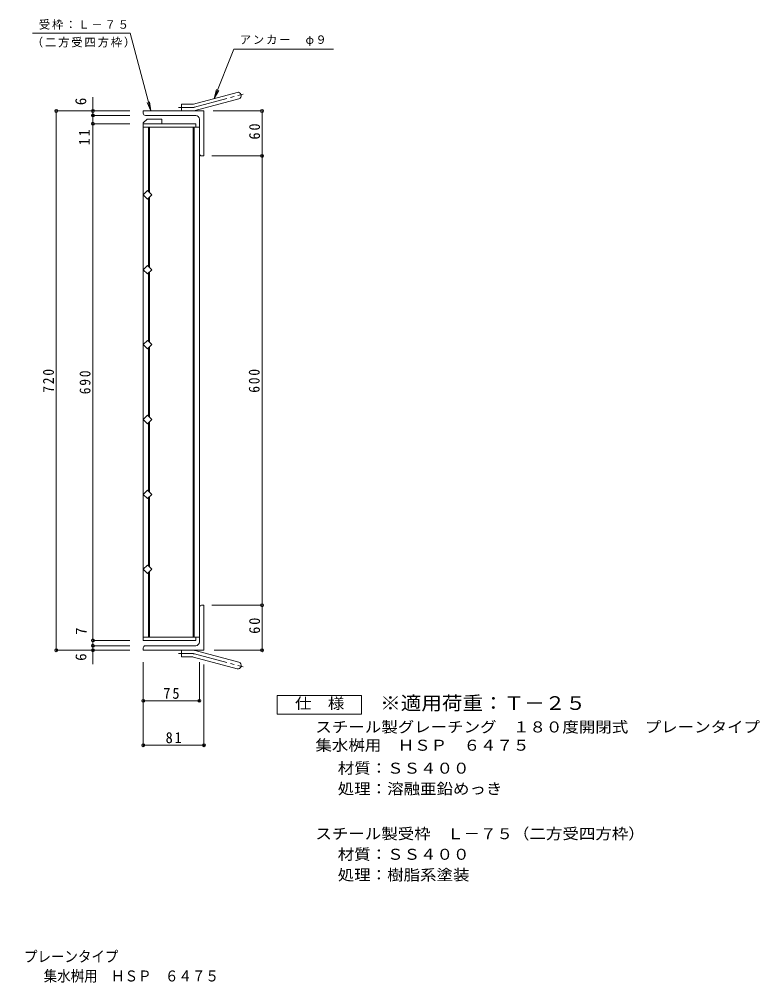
# Model space of a CAD drawing. Units: millimetres, scale not verified. Extents: x -848 to 917, y -688 to 619.
# Drawn here: x -73 to 917, y -688 to 599 of the extents above; entities that cross this region are included whole.
import ezdxf
from ezdxf.enums import TextEntityAlignment as Align

# ---------------------------------------------------------------- set-up
doc = ezdxf.new("R2010")
doc.units = ezdxf.units.MM
doc.header["$LTSCALE"] = 5
doc.header["$PDMODE"] = 32
doc.header["$PDSIZE"] = 4
doc.linetypes.add('CHAIN2', pattern=[12, 9, -1, 1, -1])
for name, color, linetype, lineweight in [('B-1', 2, 'Continuous', 9), ('B-2', 3, 'Continuous', 9), ('B-4', 7, 'Continuous', 9), ('B-5', 7, 'Continuous', 9), ('F-4_F-4ﾚｲﾔ', 2, 'Continuous', 9)]:
    doc.layers.add(name, color=color, linetype=linetype, lineweight=lineweight)
doc.layers.add('F-5_F-5ﾚｲﾔ', color=2, linetype='Continuous')
doc.styles.add('ＭＳ ゴシック', font='')
doc.styles.get('ＭＳ ゴシック').set_extended_font_data('MS Gothic')

msp = doc.modelspace()

# ---------------------------------------------------------------- linework, layer by layer
at = {"layer": 'B-1'}
for p, q in [((160.192, 485.834), (218.383, 501.426)), ((162.521, 477.14), (220.712, 492.732)), ((174.048, 476.527), (93.048, 476.527)), ((93.048, 473.527), (93.048, 476.527)), ((144.048, 476.527), (144.048, 485.527)), ((157.863, 485.527), (144.048, 485.527)), ((174.048, 476.527), (174.048, 416.527)), ((96.048, 470.527), (163.048, 470.527)), ((168.048, 419.527), (168.048, 465.527)), ((171.048, 416.527), (174.048, 416.527)), ((168.048, -186.473), (168.048, -232.473)), ((171.048, -183.473), (174.048, -183.473)), ((174.048, -243.473), (174.048, -183.473)), ((93.048, -240.473), (93.048, -243.473)), ((174.048, -243.473), (93.048, -243.473)), ((96.048, -237.473), (163.048, -237.473)), ((144.048, -243.473), (144.048, -252.473)), ((162.521, -244.086), (220.712, -259.679)), ((157.863, -252.473), (144.048, -252.473)), ((160.192, -252.78), (218.383, -268.372))]:
    msp.add_line(p, q, dxfattribs=at)
at = {"layer": 'B-1', "linetype": 'CHAIN2'}
for p, q in [((161.357, 481.487), (226.523, 498.948)), ((157.863, 481.027), (140.243, 481.027)), ((157.863, -247.973), (140.243, -247.973)), ((161.357, -248.433), (226.523, -265.894))]:
    msp.add_line(p, q, dxfattribs=at)
at = {"layer": 'B-1'}
for centre, radius, start, end in [((219.548, 497.079), 4.5, 285.00014, 104.99991), ((157.863, 494.527), 9, 270, 285.00002), ((157.863, 494.527), 18, 270, 285), ((96.048, 473.527), 3, 180, 270), ((163.048, 465.527), 5, 0, 90), ((171.048, 419.527), 3, 180, 270), ((171.048, -186.473), 3, 90, 180), ((96.048, -240.473), 3, 90, 180), ((157.863, -261.473), 18, 75, 90), ((163.048, -232.473), 5, 270, 0), ((157.863, -261.473), 9, 74.99998, 90), ((219.548, -264.025), 4.5, 255.00009, 74.99986)]:
    msp.add_arc(centre, radius, start, end, dxfattribs=at)
at = {"layer": 'B-1', "linetype": 'CHAIN2'}
for centre, start, end in [((157.863, 494.527), 270, 284.99995), ((157.863, -261.473), 75.00005, 90)]:
    msp.add_arc(centre, 13.5, start, end, dxfattribs=at)
at = {"layer": 'B-2'}
for p, q in [((93.048, 460.527), (98.048, 465.527)), ((98.048, 465.527), (118.048, 465.527)), ((118.048, 459.527), (118.048, 465.527)), ((93.048, 460.527), (93.048, 459.527)), ((93.048, 459.527), (163.048, 459.527)), ((93.048, 459.527), (93.048, -230.473)), ((93.048, 455.027), (168.048, 455.027)), ((100.048, 455.027), (100.048, 368.84)), ((101.548, 455.027), (101.548, 367.341)), ((159.548, 455.027), (159.548, -225.973)), ((161.048, 455.027), (161.048, -225.973)), ((163.048, 459.527), (163.048, 455.027)), ((168.048, 455.027), (168.048, -225.973)), ((101.548, 361.713), (101.548, 267.341)), ((100.048, 360.213), (100.048, 268.841)), ((100.048, 260.213), (100.048, 168.841)), ((101.548, 261.713), (101.548, 167.341)), ((100.048, 160.213), (100.048, 68.841)), ((101.548, 161.713), (101.548, 67.341)), ((100.048, 60.213), (100.048, -31.159)), ((101.548, 61.713), (101.548, -32.659)), ((101.548, -38.287), (101.548, -132.659)), ((100.048, -39.787), (100.048, -131.159)), ((100.048, -139.787), (100.048, -225.973)), ((101.548, -138.287), (101.548, -225.973)), ((93.048, -225.973), (168.048, -225.973)), ((93.048, -230.473), (163.048, -230.473)), ((163.048, -230.473), (163.048, -225.973))]:
    msp.add_line(p, q, dxfattribs=at)
for points in [[(98.704, 358.87), (93.048, 364.527), (98.704, 370.184), (104.361, 364.527)], [(104.361, 364.527), (100.73, 360.895), (98.704, 358.87)]]:
    msp.add_lwpolyline(points, dxfattribs=at)
for points in [[(98.704, 270.184), (93.048, 264.527), (98.704, 258.87), (104.361, 264.527), (100.73, 268.159)], [(98.704, 170.184), (93.048, 164.527), (98.704, 158.87), (104.361, 164.527), (100.73, 168.158)], [(98.704, 70.184), (93.048, 64.527), (98.704, 58.87), (104.361, 64.527), (100.73, 68.158)], [(98.704, -29.816), (93.048, -35.473), (98.704, -41.13), (104.361, -35.473), (100.73, -31.841)], [(98.704, -129.816), (93.048, -135.473), (98.704, -141.13), (104.361, -135.473), (100.73, -131.842)]]:
    msp.add_lwpolyline(points, close=True, dxfattribs=at)
at = {"layer": 'B-4'}
for p, q in [((25.733, 494.982), (25.733, 470.527)), ((103.203, 476.527), (101.572, 488.92)), ((74.954, 476.527), (-24.658, 476.527)), ((-23.158, 476.527), (-23.158, -243.473)), ((186.523, 476.527), (253.196, 476.527)), ((251.696, 416.527), (251.696, 476.527)), ((74.954, 470.527), (24.233, 470.527)), ((25.733, 470.527), (25.733, 459.527)), ((74.954, 459.527), (24.233, 459.527)), ((25.733, 459.527), (25.733, -230.473)), ((184.43, 416.527), (253.196, 416.527)), ((251.696, -243.473), (251.696, -183.473)), ((25.733, -230.473), (25.733, -237.473)), ((74.954, -230.473), (25.733, -230.473)), ((74.954, -243.473), (-23.158, -243.473)), ((74.954, -237.473), (24.233, -237.473)), ((25.733, -237.473), (25.733, -262.156)), ((187.691, -243.473), (253.196, -243.473)), ((93.048, -259.465), (93.048, -371.838)), ((168.048, -259.465), (168.048, -312.624)), ((174.048, -262.791), (174.048, -371.838)), ((93.048, -311.124), (168.048, -311.124)), ((93.048, -370.339), (174.048, -370.339))]:
    msp.add_line(p, q, dxfattribs=at)
for points in [[(75.344, 580.499), (103.203, 476.527), (98.42, 488.075)], [(184.43, -183.473), (251.696, -183.473), (251.696, 416.527)]]:
    msp.add_lwpolyline(points, dxfattribs=at)
for p in [(-23.158, 476.527), (25.733, 476.527), (251.696, 476.527), (25.733, 470.527), (25.733, 459.527), (251.696, 416.527), (251.696, -183.473), (25.733, -230.473), (-23.158, -243.473), (25.733, -237.473), (25.733, -243.473), (251.696, -243.473), (93.048, -311.124), (168.048, -311.124), (93.048, -370.339), (174.048, -370.339)]:
    msp.add_point(p, dxfattribs=at)
at = {"layer": 'B-5'}
for p, q in [((-54.942, 580.499), (75.344, 580.499)), ((213.984, 559.045), (347.181, 559.045)), ((187.83, 493.134), (193.917, 504.051))]:
    msp.add_line(p, q, dxfattribs=at)
msp.add_lwpolyline([(213.984, 559.045), (187.83, 493.134), (190.884, 505.255)], dxfattribs=at)
at = {"layer": 'F-4_F-4ﾚｲﾔ'}
msp.add_lwpolyline([(271.926, -328.794), (271.926, -303.793), (384.426, -303.793), (384.426, -328.794)], close=True, dxfattribs=at)

# ---------------------------------------------------------------- texts
at = {"layer": 'B-4', "color": 2, "style": 'ＭＳ ゴシック'}
for s, p in [('6', (21.181, 484.292)), ('7', (21.811, -223.193)), ('6', (21.428, -257.726))]:
    msp.add_text(s, height=14.66, rotation=90, dxfattribs=at).set_placement(p, align=Align.BOTTOM_LEFT)
at = {"layer": 'B-4', "color": 2, "char_height": 14.66, "attachment_point": 7, "rotation": 90, "style": 'ＭＳ ゴシック'}
for s, insert in [('\\T1.27;\\W0.95;11', (21.632, 430.582)), ('\\T1.27;\\W0.95;60', (249.196, 438.402)), ('\\T1.27;\\W0.9;720', (-26.158, 100.277)), ('\\T1.27;\\W0.9;690', (22.733, 98.277)), ('\\T1.27;\\W0.9;600', (248.696, 100.277)), ('\\T1.27;\\W0.95;60', (249.196, -221.598))]:
    msp.add_mtext(s, dxfattribs=dict(at, insert=insert))
at = {"layer": 'B-4', "color": 2, "char_height": 14.66, "attachment_point": 7, "style": 'ＭＳ ゴシック'}
for s, insert in [('\\T1.27;\\W0.95;75', (119.923, -308.624)), ('\\T1.27;\\W0.95;81', (122.923, -367.838))]:
    msp.add_mtext(s, dxfattribs=dict(at, insert=insert))
at = {"layer": 'B-5', "char_height": 11, "attachment_point": 7, "style": 'ＭＳ ゴシック'}
for s, insert in [('\\T1.17;受枠：Ｌ－７５', (-46.369, 585.151)), ('\\T1.17;（二方受四方枠）', (-55.708, 561.238)), ('\\T1.17;アンカー\u3000φ９', (221.999, 563.175))]:
    msp.add_mtext(s, dxfattribs=dict(at, insert=insert))
at = {"layer": 'F-4_F-4ﾚｲﾔ', "style": 'ＭＳ ゴシック', "width": 1.1}
for s, p in [('仕\u3000様', (295.676, -326.294)), ('スチール製グレーチング\u3000１８０度開閉式\u3000プレーンタイプ', (322.971, -357.754)), ('集水桝用\u3000ＨＳＰ\u3000６４７５', (322.971, -382.127)), ('材質：ＳＳ４００', (352.827, -412.779)), ('処理：溶融亜鉛めっき', (352.827, -440.279)), ('スチール製受枠\u3000Ｌ－７５（二方受四方枠）', (322.972, -500.28)), ('材質：ＳＳ４００', (352.827, -527.78)), ('処理：樹脂系塗装', (352.827, -555.28))]:
    msp.add_text(s, height=14.66, dxfattribs=at).set_placement(p, align=Align.BOTTOM_LEFT)
at = {"layer": 'F-5_F-5ﾚｲﾔ', "color": 3, "style": 'ＭＳ ゴシック', "width": 1.1}
msp.add_text('※適用荷重：Ｔ－２５', height=18.33, dxfattribs=at).set_placement((409.426, -328.794), align=Align.BOTTOM_LEFT)
at = {"layer": 'F-5_F-5ﾚｲﾔ', "style": 'ＭＳ ゴシック', "width": 0.9}
for s, p in [('スチール製グレーチング\u3000１８０度開閉式\u3000プレーンタイプ', (-426.188, -664.293)), ('集水桝用\u3000ＨＳＰ\u3000６４７５', (-39.905, -690.26))]:
    msp.add_text(s, height=14.66, dxfattribs=at).set_placement(p, align=Align.BOTTOM_LEFT)

doc.saveas('drawing.dxf')
